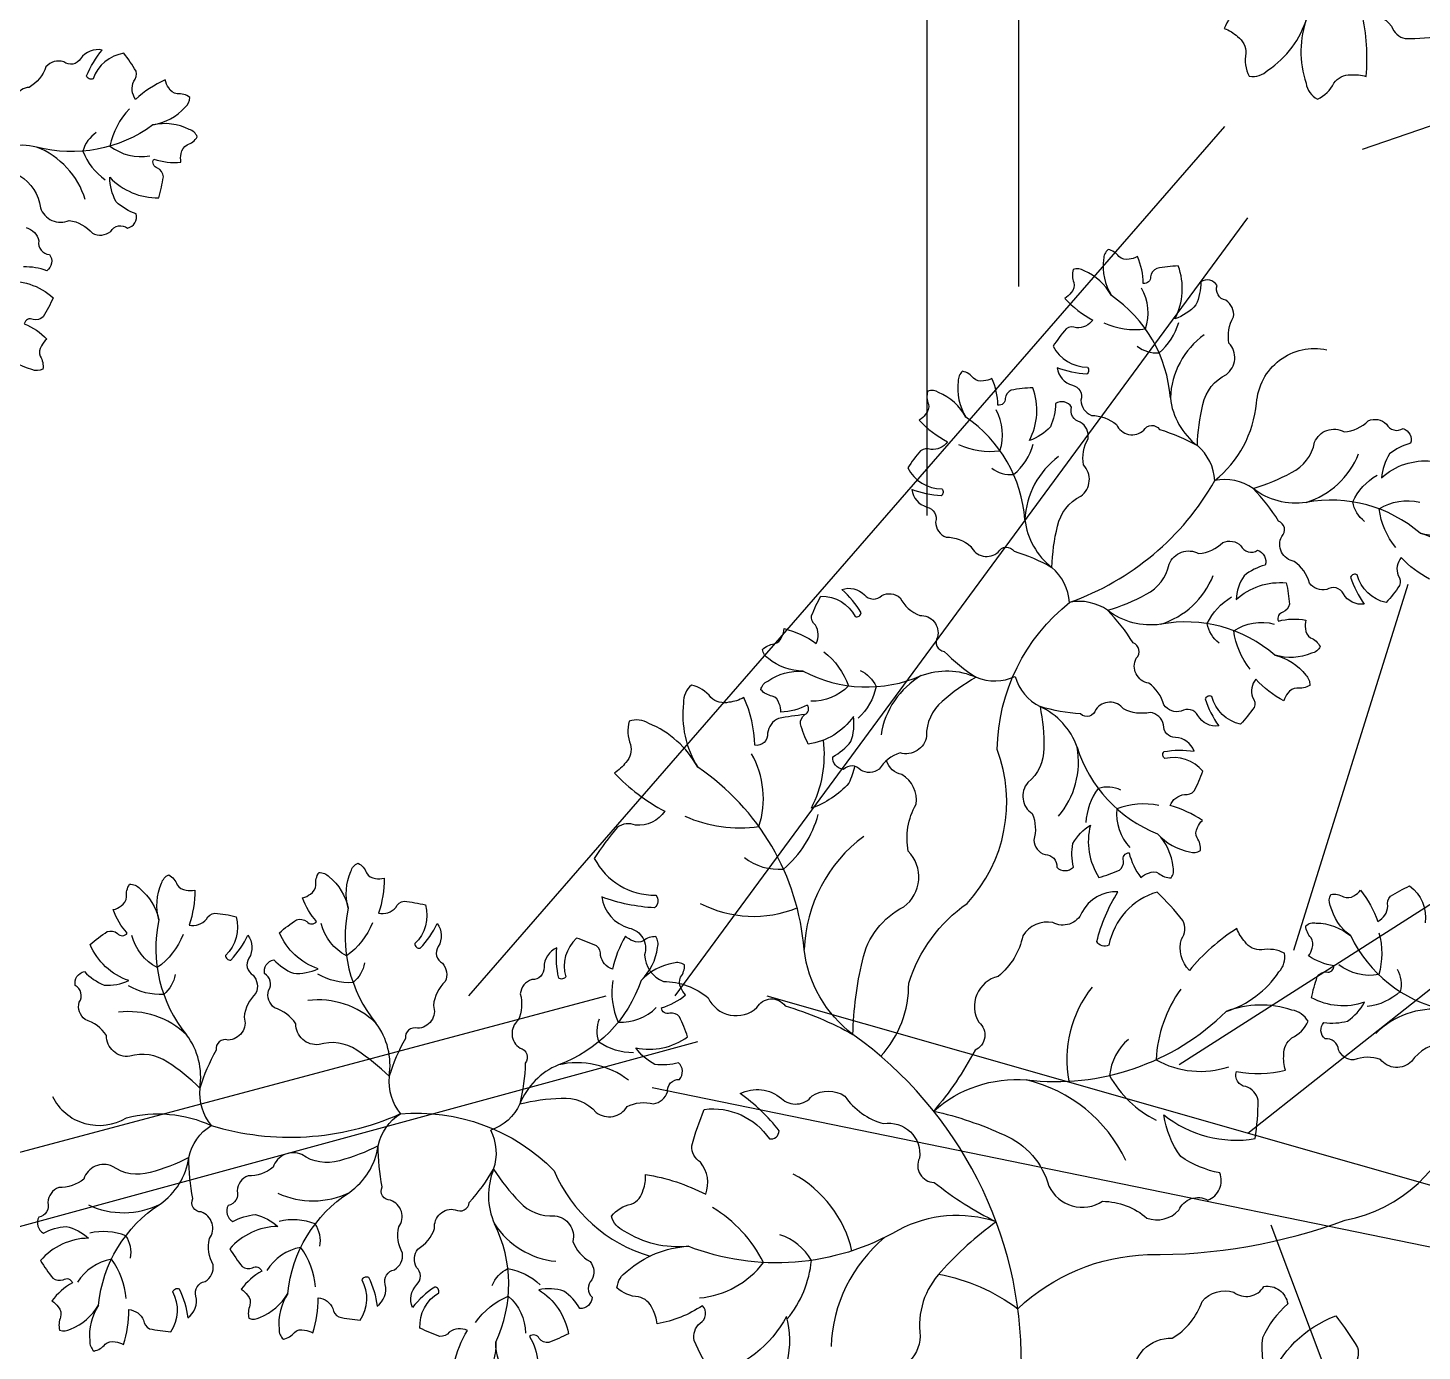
# Model space of a CAD drawing. Header units: millimetres. Extents: x 228.39 to 232.01, y 86.87 to 92.76.
# Drawn here: x 231.0237 to 231.3874, y 89.8218 to 90.167 of the extents above; entities that cross this region are included whole.
import ezdxf

# ---------------------------------------------------------------- set-up
doc = ezdxf.new("R2010")
doc.units = ezdxf.units.MM
for name, color, linetype in [('62', 62, 'Continuous'), ('63', 63, 'Continuous'), ('CauleArvore', 253, 'Continuous')]:
    doc.layers.add(name, color=color, linetype=linetype)

msp = doc.modelspace()

# ---------------------------------------------------------------- linework, layer by layer
at = {"layer": '62'}
for points in [[(231.0501640641214, 90.14588301283517, 0.1413864367129372), (231.0451051322071, 90.13617516834783, 0.210122964771746), (231.0554862617695, 90.13364054709352, 0.210122964771746)], [(231.0562696973513, 90.14171227317276, -0.2279428046577928), (231.0259625571739, 90.135942042399, 0.2043996860364349), (231.0118931578329, 90.13336004049829, -0.2049975904848281), (231.0017745279026, 90.13206017805086, 0.1730102318134612), (230.9817003924638, 90.1260409867327, 0.1730102318134612)], [(231.0415357518382, 90.13969255353742, 0.1876286218963192), (231.0380538511477, 90.13486630967277, 0.1520058651265381), (231.0438799572899, 90.12741798700488)], [(231.3043700902837, 90.09008516961045, 0.1413864367129372), (231.3152001808682, 90.0884901227036, 0.210122964771746), (231.314189727396, 90.09912831520394, 0.210122964771746)], [(231.3130480754981, 90.08396453796068, 0.1876286218963192), (231.3187493588402, 90.08225818790505, 0.1520058651265381), (231.3238747776452, 90.0902049548841)], [(231.2461490932496, 89.89874841762357, 0.1954096761169075), (231.2534455082103, 89.91783032514336, -0.1631901514612794), (231.2686719723007, 89.9386287389283, 0.2835782542006574), (231.2765507896181, 89.97879055388933, -0.2251438523393833), (231.2955210806309, 90.01720882497433, 0.1802530025354734), (231.3332993753417, 90.04890611616122, 0.2002582601934849), (231.3441992349566, 90.0691466488298, -0.4574430062941838), (231.3625326394261, 90.08307300412825)], [(231.2664294411215, 90.05831954987131, 0.1413864367129372), (231.277259531706, 90.05672450296447, 0.210122964771746), (231.2762490782337, 90.06736269546481, 0.210122964771746)], [(231.2751074263359, 90.05219891822153, 0.1876286218963192), (231.280808709678, 90.05049256816592, 0.1520058651265381), (231.285934128483, 90.05843933514497)], [(231.3869087345264, 90.03516118832277, 0.2279428046577942), (231.3571246490551, 90.04320647026618, -0.2043996860364329), (231.3432907545912, 90.04684488964753, 0.2049975904848279), (231.3332993753417, 90.04890611616122, 0.2049975904848279)], [(231.3723696812293, 90.03828918241024, -0.1876286218963192), (231.3692626676946, 90.0433648822787, -0.1520058651265381), (231.3756352748302, 90.05035136219648)], [(231.3805052235655, 90.03146404431125, -0.1413864367129372), (231.3761947985988, 90.0415266122395, -0.210122964771746), (231.3867378572254, 90.04326904464594, -0.210122964771746)], [(231.3489680853642, 90.00339556858364, 0.2279428046577942), (231.3191839998929, 90.01144085052705, -0.2043996860364329), (231.305350105429, 90.0150792699084, 0.2049975904848279), (231.2953587261795, 90.01714049642209, 0.2049975904848279)], [(231.3344290320671, 90.0065235626711, -0.1876286218963192), (231.3313220185324, 90.01159926253955, -0.1520058651265381), (231.337694625668, 90.01858574245735)], [(231.3425645744032, 89.99969842457212, -0.1413864367129372), (231.3382541494366, 90.00976099250035, -0.210122964771746), (231.3487972080632, 90.0115034249068, -0.210122964771746)], [(231.2313190660921, 90.00424032645286, -0.1413864367129372), (231.2377752726027, 89.99539993991174, -0.210122964771746), (231.2278910230982, 89.99133868793395, -0.210122964771746)], [(231.2259071737027, 89.99920194901222, 0.2279428046577942), (231.2567367345463, 89.9980372657489, -0.2043996860364329), (231.2710341693489, 89.99759219306073, 0.2049975904848279), (231.2812333400788, 89.99782291035812, 0.2049975904848279)], [(231.2407774171571, 89.99941237095338, -0.1876286218963192), (231.2449430595918, 89.99516223150088, -0.1520058651265381), (231.2402985665857, 89.9869251380777)], [(231.2388983916391, 89.90442619460791, -0.2043996860364353), (231.2261707987464, 89.92657295112924, 0.2279428046577944), (231.1984034174674, 89.97415558925002, 0.2279428046577944)], [(231.3088274733758, 89.968195694964, 0.1876286218963192), (231.3028887855202, 89.96858072588887, 0.1520058651265381), (231.2996749893903, 89.95968732733819)], [(231.2105803109177, 89.95055517187718, 0.1876286218963192), (231.2207790742505, 89.94756857913026, 0.152005865126538), (231.2298472476716, 89.9618132904348)], [(231.3186565552948, 89.96417590544189, 0.1413864367129372), (231.3077445041237, 89.96330287855741, 0.210122964771746), (231.3111137250564, 89.95316184773208, 0.210122964771746)], [(231.1135588440374, 89.933528704688, -0.1413864367129372), (231.1067997031013, 89.92491772039412, -0.210122964771746), (231.1002110119358, 89.93333088297547, -0.210122964771746)], [(231.0641712216498, 89.93046109793885, -0.1413864367129372), (231.0574120807137, 89.92185011364498, -0.210122964771746), (231.0508233895483, 89.93026327622631, -0.210122964771746)], [(231.3760882367044, 89.93097167315267, -0.1413864367129372), (231.3760526997696, 89.92002481178378, -0.210122964771746), (231.3656836033193, 89.92260821935875, -0.210122964771746)], [(231.368743451437, 89.9301184698676, 0.2279428046577942), (231.3928913260586, 89.91091694752765, -0.2043996860364329), (231.4041463913634, 89.90208868401686, 0.2049975904848279), (231.4125000245751, 89.89623265069953, 0.2049975904848279)], [(231.1114757350963, 89.92311572162299, -0.1876286218963192), (231.1085140076614, 89.91795389705594, -0.1520058651265381), (231.0993262859581, 89.92019148353435)], [(231.0620881127088, 89.92004811487384, -0.1876286218963192), (231.0591263852738, 89.91488629030678, -0.1520058651265381), (231.0499386635705, 89.9171238767852)], [(231.183644390131, 89.9185300008491, -0.2279428046577942), (231.162079983796, 89.89646657662867, 0.2043996860364329), (231.1520139087322, 89.886303463698, -0.2049975904848279), (231.1444558986667, 89.87945125252948, -0.2049975904848279)], [(231.1762505419315, 89.91846046473127, 0.1413864367129372), (231.1776511467378, 89.90760351567181, 0.210122964771746), (231.187617059711, 89.91146003411527, 0.210122964771746)], [(231.3808483098138, 89.92147897789972, -0.1876286218963192), (231.3816866080121, 89.91558715998075, -0.1520058651265381), (231.3730651829206, 89.91170231085385)], [(231.2819192670732, 89.83287503511556, -0.1841083703680773), (231.3157505755645, 89.84697326224142, 0.09065442908466861), (231.3673137895985, 89.85598414687193, 0.2835782542006574), (231.3974529073666, 89.88367314691605, -0.2251438523393833), (231.4354950046966, 89.9033869574308, 0.1802530025354734), (231.4847083060992, 89.90654429569265, -0.3316125768266109), (231.5029057891385, 89.909432784998, 0.4605227219911265), (231.5221975129513, 89.91662267317557, 0.4605227219911265)], [(231.3244411600749, 89.91627331630751, 0.1413864367129372), (231.3179629248222, 89.89782990289476, 0.210122964771746), (231.3369557545525, 89.89598448451268, 0.210122964771746)], [(231.1727116132158, 89.90844819512255, 0.1876286218963192), (231.1726147169342, 89.90249782762379, 0.1520058651265381), (231.1816533576484, 89.89971861957368)], [(231.2599723846534, 89.88442468425015, -0.2043996860364329), (231.2841859436922, 89.89255942480705, 0.2279428046577942), (231.336291930855, 89.91045079187106, 0.2279428046577942)], [(231.3107610213707, 89.90314127101284, 0.1876286218963192), (231.3058313685822, 89.89372675917518, 0.1520058651265381), (231.3180199055755, 89.88203988040848)], [(231.0300948320446, 89.88825528586901, 0.442149186598303), (231.0493865774412, 89.88269945960471, -0.1709273865300307), (231.0715253466579, 89.88067621245835, 0.1802530025354734), (231.1207481581441, 89.88368164907207, -0.2251438523393833), (231.1609520004387, 89.86886657030003, 0.2256520569911392), (231.1859731204712, 89.84661934092438, 0.09065442908466861)], [(231.0914808106625, 89.83687555183612, -0.2279428046577942), (231.1075511738362, 89.8632111121373, 0.2043996860364329), (231.1150831387965, 89.87537187837418, -0.2049975904848279), (231.1209129690455, 89.88374381920751, -0.2049975904848279)], [(231.0420931882749, 89.83380794508696, -0.2279428046577942), (231.0581635514486, 89.86014350538814, 0.2043996860364329), (231.065695516409, 89.87230427162503, -0.2049975904848279), (231.0715253466579, 89.88067621245835, -0.2049975904848279)], [(231.0998756497746, 89.84915134484793, 0.1876286218963192), (231.0986363469782, 89.8549720313056, 0.1520058651265381), (231.0892047429513, 89.85565457714657)], [(231.2762786186019, 89.85554568117301, 0.2043996860364367), (231.2508250320527, 89.8534043318226, -0.2279428046577933), (231.1958974415653, 89.84915054329105)], [(231.1988727427481, 89.83568611249467, 0.2101229647717458), (231.2155739766013, 89.84491660207823, 0.1413864367129372), (231.2023090394831, 89.85927517002752)], [(231.050488027387, 89.84608373809877, 0.1876286218963192), (231.0492487245907, 89.85190442455645, 0.1520058651265381), (231.0398171205637, 89.85258697039741)], [(231.0986709455868, 89.83860059857133, 0.1413864367129372), (231.0948724674656, 89.84886737024826, 0.210122964771746), (231.0860245366107, 89.84287518571504, 0.210122964771746)], [(231.2217562984101, 89.83020269903741, 0.1487400713347152), (231.2280745935191, 89.84548755651652, 0.1876286218963192), (231.2198138754298, 89.85217299191049, 0.1876286218963192)], [(231.0492833231993, 89.83553299182218, 0.1413864367129372), (231.0454848450781, 89.8457997634991, 0.210122964771746), (231.0366369142232, 89.83980757896589, 0.210122964771746)], [(231.1448280746753, 89.83896582836911, -0.1876286218963192), (231.1488714318885, 89.84333246605806, -0.1520058651265381), (231.1573238439689, 89.83909244797212)], [(231.2613109580638, 89.84191705272502, -0.1106796973527163), (231.2819192670732, 89.83287503511556, -0.1841083703680773)], [(231.1404639697884, 89.82928470510221, -0.1413864367129372), (231.1489812253274, 89.83616157901314, -0.210122964771746), (231.1535165233347, 89.8264856693464, -0.210122964771746)]]:
    msp.add_lwpolyline(points, format="xyb", dxfattribs=at)
for centre, radius, start, end in [((231.0179661361974, 90.11581839756354), 0.02165418735251583, 17.19637734170586, 68.32888640637657), ((231.2862015013919, 90.06784832904273), 0.03559504258891227, 4.244680177902705, 55.60775094878054), ((231.3433320799769, 90.0695291239504), 0.02165418735251583, 126.3429614026644, 177.4754704673334), ((231.3398103705197, 90.0725277399201), 0.01822652723244424, 186.4415046598963, 232.6499608452778), ((231.2482608522297, 90.0360827093036), 0.03559504258891227, 4.244680177902705, 55.60775094878054), ((231.3203566549779, 90.04816055705415), 0.01296417636406003, 3.29685208695077, 49.63682703702965), ((231.3053914308147, 90.03776350421126), 0.02165418735251583, 126.3429614026644, 177.4754704673334), ((231.3506726986546, 90.0638771298088), 0.02165418735251583, 287.3347532780378, 338.4672623427084), ((231.3018697213575, 90.04076212018097), 0.01822652723244424, 186.4415046598963, 232.6499608452778), ((231.2824160058157, 90.01639493731501), 0.01296417636406003, 3.29685208695077, 49.63682703702965), ((231.3127320494924, 90.03211151006967), 0.02165418735251583, 287.3347532780378, 338.4672623427084), ((231.2676577083322, 89.97933870533733), 0.02165418735251583, 120.2872463401992, 171.41975540487), ((231.2936796371712, 90.00145052079552), 0.01296417636406003, 196.2493451491128, 242.5893200991914), ((231.2801826324473, 89.97334291483753), 0.01822652723244424, 19.39399772205832, 65.60245390743854), ((231.1918253054087, 89.9659719191955), 0.02370610377805731, 342.0327875484151, 29.49889450505963), ((231.2760784094838, 89.97547586797819), 0.02165418735251583, 319.2954544648263, 10.42796352949611), ((231.3313786332868, 89.9899193207615), 0.03559504258891227, 197.1971732400638, 248.5602440109438), ((231.2094340972996, 89.99356717427835), 0.03525592437372765, 245.8667065243235, 278.0567283438667), ((231.2648108871626, 89.92509897127701), 0.03866819170092113, 126.6829230409548, 177.8154321056262), ((231.142044186449, 89.92990103760813), 0.03559504258891227, 167.8840744680207, 219.247145238899), ((231.2129899303853, 89.96579073710912), 0.03055347511947142, 242.949985042445, 291.8166944333465), ((231.0926565640615, 89.92683343085899), 0.03559504258891227, 167.8840744680207, 219.247145238899), ((231.3252276365202, 89.8977890976196), 0.03055347511947142, 141.6344804195968, 190.5011898104985), ((231.0994407096713, 89.89180022597081), 0.02165418735251583, 46.01635494946892, 97.14886401413742), ((231.390612920502, 89.8893829581616), 0.02165418735251583, 83.96028596669156, 135.092795031362), ((231.0500530872837, 89.88873261922167), 0.02165418735251583, 46.01635494946892, 97.14886401413742), ((231.0999318126235, 89.89639945994236), 0.01822652723244424, 350.8418645715245, 37.05032075690503), ((231.0505441902359, 89.8933318531932), 0.01822652723244424, 350.8418645715245, 37.05032075690503), ((231.1778712821048, 89.81902406004234), 0.1049658643867444, 359.5821735404677, 54.45095799120666), ((231.1670264211812, 89.87538491191516), 0.02165418735251583, 52.07207001193242, 103.2045790766025), ((231.1308156895545, 89.89211077775397), 0.01296417636406003, 173.8549983797717, 220.1949733298514), ((231.2751589860223, 89.85495964974596), 0.03866819170092113, 25.36741841810714, 76.49992748277828), ((231.081428067167, 89.88904317100483), 0.01296417636406003, 173.8549983797717, 220.1949733298514), ((231.1329297446936, 89.87351680702984), 0.01296417636406003, 340.90250531761, 27.24248026768961), ((231.1620665415197, 89.86241483783864), 0.01822652723244424, 157.8893715093624, 204.0978276947425), ((231.2088744377429, 89.84110113974701), 0.03055347511947142, 12.87783339992797, 61.74454279083043), ((231.048617660816, 89.87958006377505), 0.02165418735251583, 245.0245630740939, 296.1570721387649), ((231.0980052832035, 89.88264767052421), 0.02165418735251583, 245.0245630740939, 296.1570721387649), ((231.1135165178061, 89.83920486298456), 0.03559504258891227, 334.9315814058618, 26.29465217672758), ((231.1635760354189, 89.86678697271793), 0.02165418735251583, 213.0638618873061, 264.1963709519746), ((231.2718276832359, 89.82165582540767), 0.03866819170092113, 129.6239489019829, 178.011604792319)]:
    msp.add_arc(centre, radius, start, end, dxfattribs=at)
at = {"layer": '63'}
for points in [[(231.3269748713571, 90.18347832447681, 0.03174146131471042), (231.333921352518, 90.17729140541722, 0.263361124047625), (231.3387137092068, 90.1776801423471, -0.4961733732722903), (231.3432732315168, 90.17717945337596, 0.105188829234163), (231.335774129693, 90.16686995811406, -0.1018354407082667), (231.3392381018241, 90.16475162731814, -0.2548810045278109), (231.341393538397, 90.1604136789318, 0.1744881383592944), (231.3422801316412, 90.15443100820393, 0.2361518438993939), (231.3471518848824, 90.1559695392132, 0.172045804718615), (231.3573579396465, 90.16972484929987, 0.1720458047186181), (231.3571122107438, 90.15259850331668, 0.2361518438993874), (231.3600481986242, 90.14841747085137, 0.174488138359288), (231.3643859863891, 90.15263196891468, -0.2548810045278096), (231.3687329276178, 90.15476921129127, -0.1018354407082642), (231.3727714070936, 90.154348364752, 0.08115707204633878), (231.3716524923769, 90.17083384441362, -0.2683901017028241), (231.3794209954742, 90.16743405972268, 0.2633611240475965), (231.3829922063556, 90.16421470390601, 0.03433418913963283), (231.393020280147, 90.16501985214705, 0.2816703646801006), (231.3897531226874, 90.18339794014517, -0.447648090788793), (231.3924032789371, 90.1853334847838, -0.08047336285184804)], [(231.0215842292782, 90.12844668787334, -0.2299676780149515), (231.026986252823, 90.12011908452867, 0.453009155801419), (231.0344392107218, 90.11681092686398, -0.1775881189196565), (231.0405104538289, 90.11345201006269, 0.3028472262875298), (231.0452819454963, 90.11394264007765, -0.4445358973400413), (231.0496994470856, 90.11480065035747, 0.4200628682774436), (231.0519682992502, 90.11847695439788, -0.1027662192553072), (231.0466878523245, 90.12167709955418, -0.1249756271620583), (231.0450741773875, 90.12805889188532, 0.2129696122085104), (231.0578191078745, 90.12270163628337, 0.03433418913963267), (231.0590393447415, 90.12820169477955, 0.263361124047625), (231.05752921016, 90.13043087295155, -0.4961733732722903), (231.0565168377437, 90.13279164086131, 0.105188829234163), (231.0636092939225, 90.13197675818958, -0.1018354407082667), (231.0636874305776, 90.13424921029548, -0.2548810045278109), (231.0652082350889, 90.13649540060497, 0.1744881383592944), (231.0678805047335, 90.13857625622849, 0.2361518438993939), (231.0657879596277, 90.14052729353018, 0.172045804718615), (231.0562696973513, 90.14171227317276, 0.1720458047186181), (231.0646866061832, 90.14631196220914, 0.2361518438993874), (231.0659158178301, 90.14889543473649, 0.174488138359288), (231.0626658672843, 90.14984874823654, -0.2548810045278096), (231.0604260686067, 90.15137895056031, -0.1018354407082642), (231.0595183555869, 90.1534637049785, 0.08115707204633878), (231.0517899257701, 90.14837534684976, -0.2683901017028241), (231.0513065850774, 90.15309941139931, 0.2633611240475965), (231.0518919262254, 90.15572755095369, 0.03433418913963283), (231.0487359894281, 90.16039442189732, 0.2816703646801006), (231.040676890258, 90.15373723944526, -0.447648090788793), (231.0390030010789, 90.15449583074967, -0.08047336285184804), (231.0430862975556, 90.16124110916815, 0.299054732626132), (231.037451480265, 90.1589892763758, -0.4445358973400594), (231.033027748617, 90.15816398840292, 0.3028472262875131), (231.0284097915487, 90.15686694443326, -0.1775881189196616), (231.0239975838066, 90.15151206462289, 0.5077713489282268), (231.0202706821185, 90.14526448049067, -0.5541101838924969)], [(231.0232089154127, 90.1149154127773, -0.3028472262875298), (231.026508637369, 90.11143407890151, 0.4445358973400413), (231.0293004498405, 90.10790473263673, -0.4200628682774436), (231.0286259641118, 90.10363765277525, 0.1027662192553072), (231.0225352164808, 90.10465098492836, 0.1249756271620583)], [(231.0171527023037, 90.10086155736042, -0.2129696122085104), (231.0303112472266, 90.09662055085109, -0.03433418913963267), (231.0276529506588, 90.09165335034872, -0.263361124047625), (231.0250548742746, 90.09094642681758, 0.4961733732722903), (231.0227486306213, 90.08981533741152, -0.105188829234163), (231.0286596129582, 90.08581193183247, 0.1018354407082667), (231.0272381244668, 90.08403724471093, 0.2548810045278109), (231.0269280865666, 90.08134241748674, -0.1744881383592944), (231.0275992286486, 90.07802269558792, -0.2361518438993939), (231.0247406039954, 90.07790626249869, -0.172045804718615), (231.016748362498, 90.08320961703761, -0.1720458047186181)], [(231.389259549224, 90.02319776071718, -0.08115707204633878), (231.3819379817479, 90.02885591108388, 0.2683901017028241), (231.3810988309295, 90.02418191600498, -0.2633611240475965), (231.3814837787916, 90.0215170413512, -0.03433418913963283), (231.3779840070702, 90.01710215524041, -0.2816703646801006), (231.3704513380426, 90.02434964135314, 0.447648090788793), (231.3687248823701, 90.02371978695581, 0.08047336285184804), (231.3722864689621, 90.01668507359938, -0.299054732626132), (231.3668380467059, 90.01935651735526, 0.4445358973400594), (231.3624893799386, 90.0205139279477, -0.3028472262875131), (231.3579827139443, 90.02215642974664, 0.1775881189196616), (231.3539880274749, 90.02782959420344, -0.5077713489282268), (231.3507441840104, 90.03434109044166, 0.5541101838924969), (231.3499124748522, 90.03837587631769, 0.05360560279891149), (231.3432907545912, 90.04684488964753, 0.05303807838268959), (231.3533255900196, 90.05101142030271, 0.2299676780149515), (231.3593418123171, 90.05890672936017, -0.453009155801419), (231.3670235698821, 90.06164188736066, 0.1775881189196565), (231.3733314059964, 90.06453213276512, -0.3028472262875298), (231.3780521412691, 90.0636821274542, 0.4445358973400413), (231.3823921216284, 90.0624925592916, -0.4200628682774436), (231.3843765078822, 90.05865522783104, 0.1027662192553072), (231.3788692091444, 90.0558635062528, 0.1249756271620583), (231.3767776164942, 90.04962199519014, -0.2129696122085104), (231.3898911330211, 90.05400025112135, -0.03433418913963267)], [(231.3964893474828, 90.03562308538602, -0.172045804718615), (231.3869087345264, 90.03516118832277, -0.1720458047186181), (231.3949537591627, 90.02993825120672, -0.2361518438993874)], [(231.2263441671244, 89.9878536833322, 0.02359304653415248), (231.2194976607492, 89.98686618672133, 0.2633611240475967), (231.2166445687542, 89.98299608787234, -0.4961733732722993), (231.2132734437283, 89.97988554946224, 0.1051888292341508), (231.210420346495, 89.9923106070837, -0.1018354407082692), (231.2065482912023, 89.99108847120895, -0.2548810045278139), (231.2018610652715, 89.9923106070837, 0.1744881383592873), (231.1967662540217, 89.99556963990763, 0.2361518438993992), (231.1947283274265, 89.99088477998419, 0.1720458047186156), (231.1984034174674, 89.97415558925002, 0.1720458047186174), (231.1856463159009, 89.98558487046317, 0.2361518438993921), (231.1805649980214, 89.98611521555614, 0.1744881383592826)], [(231.1805649980214, 89.98611521555614, 0.1744881383592826), (231.1808961208942, 89.98007627903867, -0.2548810045278165), (231.1796543570549, 89.97539421479414, -0.1018354407082663), (231.1766855365659, 89.97262428100618, 0.08115707204633889), (231.1898551585591, 89.9626450993578, -0.268390101702822), (231.1821904550245, 89.95901735955933, 0.2633611240476109), (231.177417489587, 89.95843718720121, 0.034334189139633), (231.1714411018523, 89.9503443930421, 0.2816703646800977), (231.1874487030096, 89.94074308367703, -0.4476480907887908), (231.1871687852831, 89.937473327224, -0.0804733628518486), (231.1733812203796, 89.94032918005956, 0.2990547326261485), (231.180528614666, 89.93218475979053, -0.4445358973400563), (231.1845530933724, 89.92522933918694, 0.3028472262875256), (231.1894874373038, 89.91822797358277, -0.1775881189196615), (231.201130294458, 89.91399017790818, 0.5077713489282397), (231.2138677264763, 89.91143781944002, -0.5541101838924329), (231.2212104415533, 89.91188726445962, -0.0536056027989116), (231.2388983916391, 89.90442619460791, -0.05303807838268965), (231.2413968097893, 89.92366724567935, -0.229967678014949), (231.2521978102675, 89.93772182162508, 0.4530091558014059), (231.2533272160387, 89.95223897300663, -0.1775881189196614), (231.2553651426339, 89.96446034322793, 0.3028472262875249), (231.2516968800007, 89.97220054475055, -0.2706667237805238), (231.2476317853522, 89.97584517839763, 0.420062868277418)], [(231.2393252493823, 89.97439874460666, -0.04325406618879267), (231.2378389896297, 89.9699599604012, -0.1249756271620578), (231.2280569472109, 89.96344189475333, 0.1521879076464949), (231.231202742275, 89.98118974683142, 0.03433418913963278)], [(231.3932820749971, 89.90224530351426, 0.2299676780149515), (231.3846272189318, 89.89738481975908, -0.453009155801419), (231.3764907480677, 89.89792178386759, 0.1775881189196565), (231.3695539138011, 89.89777130031283, -0.3028472262875298), (231.3655578322675, 89.90042444616634, 0.4445358973400413), (231.3620459754515, 89.90323822718771, -0.4200628682774436), (231.3617468633282, 89.90754791783556, 0.1027662192553072), (231.367909770876, 89.90792556756153, 0.1249756271620583), (231.3723059597498, 89.91282503115926, -0.2129696122085104), (231.35853162533, 89.91400873382162, -0.03433418913963267), (231.3600089212622, 89.91944538887797, -0.263361124047625), (231.362382440822, 89.9207166664543, 0.4961733732722903), (231.3643764791266, 89.92233590524852, -0.105188829234163), (231.3577185587151, 89.92491254340938, 0.1018354407082667), (231.3587060953767, 89.9269606926355, 0.2548810045278109), (231.358404217887, 89.92965644619416, -0.1744881383592944), (231.3570060595003, 89.93274127006359, -0.2361518438993939), (231.3597658523477, 89.93349548158044, -0.172045804718615), (231.368743451437, 89.9301184698676, -0.1720458047186181), (231.363430811965, 89.93810454245418, -0.2361518438993874), (231.3635439227066, 89.9409633004944, -0.174488138359288), (231.366864422359, 89.94029601701803, 0.2548810045278096), (231.3695588874398, 89.940609186614, 0.1018354407082642), (231.3713319213211, 89.94203273667155, -0.08115707204633878), (231.3758078106512, 89.9339341917045, 0.2683901017028241), (231.3784324491722, 89.93789167534032, -0.2633611240475965), (231.3791363527638, 89.94049057155037, -0.03433418913963283), (231.3841004604621, 89.94315463916078, -0.2816703646801006), (231.3881395752871, 89.93351344063237, 0.447648090788793)], [(231.2217938480364, 89.81911483479122, 0.1249756271620594), (231.2215850429056, 89.83086770397668, -0.2129696122085123), (231.2021327789338, 89.8156660244228, -0.03433418913963757), (231.1974536729356, 89.8245720052623, -0.2633611240476315), (231.1990116792298, 89.82912067709267, 0.4961733732723008), (231.1996503112215, 89.83366293229467, -0.1051888292341653), (231.1878104628317, 89.82893638907288, 0.1018354407082685), (231.186611323257, 89.83281562773095, 0.2548810045278082), (231.1829385113996, 89.83597381646541, -0.1744881383592801), (231.1773589681428, 89.83830771741967, -0.2361518438994192), (231.1800508626559, 89.8426499243747, -0.1720458047186142), (231.1958974415653, 89.84915054329105, -0.1720458047186181), (231.1792389497818, 89.85313385358884, -0.2361518438993757), (231.1759106096723, 89.85700983210079, -0.1744881383592802), (231.1810642891311, 89.86017495210706, 0.2548810045278265), (231.1842070616784, 89.8638609640087, 0.1018354407082649), (231.1847946412367, 89.86787857256958, -0.08115707204633917), (231.2004956705066, 89.86273069051137, 0.2683901017028146), (231.1991156354752, 89.87109751067383, -0.263361124047613), (231.1968758755639, 89.87535206994282, -0.034334189139631), (231.2001279921597, 89.8848722729503, -0.2816703646801013), (231.2171337160181, 89.87717592366104, 0.4476480907887236), (231.2196627751174, 89.87926722021298, 0.08047336285184782), (231.2094668017321, 89.88897777983198, -0.2990547326261498), (231.2202314350841, 89.8877370157929, 0.4445358973400735), (231.2282409081333, 89.88838712817225, -0.302847226287535), (231.2368060532848, 89.8883153027527, 0.1775881189196651), (231.246917488076, 89.88115472167605, -0.5077713489282355), (231.2562661921872, 89.87213483034569, 0.5541101838924959), (231.2600761399727, 89.86584183714699, 0.05360560279891149), (231.2762786186019, 89.85554568117301, 0.05303807838268965), (231.2618807591592, 89.84253946023624, 0.2299676780149539), (231.2564730494703, 89.82565901615841, -0.4530091558014004), (231.2451799296152, 89.81646724344745, 0.1775881189196833)], [(231.1348804299905, 89.81861728997397, -0.08115707204633878), (231.1383419060334, 89.82719856024607, 0.2683901017028241), (231.1336154477175, 89.82673921736603, -0.2633611240475965), (231.1311547168935, 89.82564626467327, -0.03433418913963283), (231.1259563986042, 89.8278181551945, -0.2816703646801006), (231.1308904689453, 89.8370334743698, 0.447648090788793), (231.1298161759822, 89.83852453452297, 0.08047336285184804), (231.1240103921959, 89.8331892776701, -0.299054732626132), (231.1251047914048, 89.83915787944895, 0.4445358973400594), (231.1250399838785, 89.84365746853206, -0.3028472262875131), (231.125399270973, 89.84844064355786, 0.1775881189196616), (231.1297770813925, 89.85382368088574, -0.5077713489282268), (231.1351653771973, 89.8587112541079, 0.5541101838924969), (231.1388236094526, 89.86060560728403, 0.05360560279891149), (231.1451804145249, 89.86927523214725, 0.05303807838268959), (231.1519112643803, 89.86074566240436, 0.2299676780149515), (231.1611418615302, 89.85709505805713, -0.453009155801419), (231.1658570430056, 89.85044242307318, 0.1775881189196565), (231.1703490488284, 89.84515430444449, -0.3028472262875298), (231.1708106144474, 89.84037991362229, 0.4445358973400413), (231.1708421137773, 89.83587996809767, -0.4200628682774436), (231.1676864207435, 89.83292962862248, 0.1027662192553072), (231.1635062667137, 89.83747389545489, 0.1249756271620583), (231.1569314655611, 89.8377951585316, -0.2129696122085104), (231.1647007105723, 89.82635958803168, -0.03433418913963267), (231.1595500615975, 89.82407694995, -0.263361124047625), (231.1570665049217, 89.8251169922639, 0.4961733732722903), (231.1545522759161, 89.82564308687576, -0.105188829234163), (231.1567520983481, 89.81885134559053, 0.1018354407082667)], [(231.3180868950454, 89.76593913637304, -0.08379440785387525), (231.3176911060016, 89.76858741953586, 0.5541101838924969), (231.3131694202822, 89.77439016231683, 0.05360560279891149), (231.2958712399997, 89.78271507075381, 0.05303807838268959), (231.308644397387, 89.79732009009467, 0.2299676780149515), (231.3120350836628, 89.81471824985148, -0.453009155801419), (231.3221722779249, 89.82517102623498, 0.1775881189196565), (231.3299869977868, 89.83478586832283, -0.3028472262875298), (231.3382176517311, 89.83715719833053, 0.4445358973400413), (231.3461071246765, 89.8386838028226, -0.4200628682774436), (231.3523183112314, 89.83410854709565, 0.1027662192553072), (231.3457074792746, 89.82528437949382, 0.1249756271620583), (231.3472931969685, 89.81363710371497, -0.2129696122085104), (231.3648283999507, 89.83101520174841, -0.03433418913963267), (231.3705196920035, 89.8227194364175, -0.263361124047625), (231.3695058966574, 89.81801943449946, 0.4961733732722903), (231.3694043785917, 89.8134336273488, -0.105188829234163), (231.3806082018578, 89.81951610751244, 0.1018354407082667), (231.3822540158329, 89.81580427176107, 0.2548810045278109), (231.3862718682489, 89.81309861749905, -0.1744881383592944), (231.3920866230801, 89.8114351804333, -0.2361518438993939)], [(231.148800400147, 89.81502659271155, -0.172045804718615), (231.145758595657, 89.82412323599145, -0.1720458047186181), (231.1429121575713, 89.8149635807719, -0.2361518438993874)]]:
    msp.add_lwpolyline(points, format="xyb", dxfattribs=at)
for points in [[(231.2998943847161, 90.07671662367841, -0.08047336285184804), (231.2921829734602, 90.07836168522813, 0.299054732626132), (231.2961583822377, 90.0737771414259, -0.4445358973400594), (231.2983889397789, 90.06986880226611, 0.3028472262875131), (231.301128860215, 90.06593171113842, -0.1775881189196616), (231.3076346644742, 90.06351990146864, 0.5077713489282268), (231.3147590200906, 90.06204828306257, -0.5541101838924969), (231.3188723615287, 90.06227557011222, -0.05360560279891149), (231.3287526482262, 90.05803867257143, -0.05303807838268959), (231.3302156702421, 90.06880516997568, -0.2299676780149515), (231.3363108233524, 90.076639705342, 0.453009155801419), (231.3369915157708, 90.08476541432073, -0.1775881189196565), (231.3381733426742, 90.09160248972717, 0.3028472262875298), (231.3361448702239, 90.09594911486194, -0.4445358973400413), (231.3338854438626, 90.09984083613286, 0.4200628682774436), (231.3296683516411, 90.100778404657, -0.1027662192553072), (231.3283771434042, 90.09474045549808, -0.1249756271620583), (231.3228776384192, 90.09112290590198, 0.2129696122085104), (231.3237583845877, 90.10491992467011, 0.03433418913963267), (231.3181623545615, 90.10426871854446, 0.263361124047625), (231.3165517919432, 90.10211098134323, -0.4961733732722903), (231.3146536597352, 90.10038031177515, 0.105188829234163), (231.313097238303, 90.10734770158359, -0.1018354407082667), (231.3109248647022, 90.10667618326742, -0.2548810045278109), (231.3083041251919, 90.10737614161395, 0.1744881383592944), (231.3054619099435, 90.10921809646192, 0.2361518438993939), (231.3043051246969, 90.10660139253037, 0.172045804718615), (231.3063075526018, 90.09722099936148, 0.1720458047186181), (231.299201677694, 90.10366367235584, 0.2361518438993874), (231.2963579519553, 90.10397754413819, 0.174488138359288), (231.2965233118504, 90.10059469899176, -0.2548810045278096), (231.295812379188, 90.09797691519292, -0.1018354407082642), (231.2941406652861, 90.09643564411338, 0.08115707204633878), (231.3014823658303, 90.09080364189406, -0.2683901017028241), (231.2971781534703, 90.08879761097364, 0.2633611240475965), (231.2945034121293, 90.08848857936393, 0.03433418913963283), (231.2911298038828, 90.08397655222835, 0.2816703646801006), (231.300062000344, 90.07854672497403, -0.447648090788793)], [(231.2619537355538, 90.04495100393927, -0.08047336285184804), (231.254242324298, 90.046596065489, 0.299054732626132), (231.2582177330755, 90.04201152168676, -0.4445358973400594), (231.2604482906167, 90.03810318252698, 0.3028472262875131), (231.2631882110527, 90.03416609139929, -0.1775881189196616), (231.269694015312, 90.03175428172949, 0.5077713489282268), (231.2768183709284, 90.03028266332342, -0.5541101838924969), (231.2809317123665, 90.03050995037309, -0.05360560279891149), (231.290811999064, 90.02627305283228, -0.05303807838268959), (231.2922750210798, 90.03703955023654, -0.2299676780149515), (231.2983701741902, 90.04487408560287, 0.453009155801419), (231.2990508666086, 90.0529997945816, -0.1775881189196565), (231.3002326935119, 90.05983686998802, 0.3028472262875298), (231.2982042210617, 90.0641834951228, -0.4445358973400413), (231.2959447947004, 90.06807521639371, 0.4200628682774436), (231.2917277024789, 90.06901278491787, -0.1027662192553072), (231.290436494242, 90.06297483575894, -0.1249756271620583), (231.284936989257, 90.05935728616285, 0.2129696122085104), (231.2858177354255, 90.07315430493097, 0.03433418913963267), (231.2802217053992, 90.07250309880531, 0.263361124047625), (231.278611142781, 90.07034536160408, -0.4961733732722903), (231.276713010573, 90.06861469203602, 0.105188829234163), (231.2751565891408, 90.07558208184446, -0.1018354407082667), (231.2729842155399, 90.07491056352829, -0.2548810045278109), (231.2703634760296, 90.07561052187482, 0.1744881383592944), (231.2675212607813, 90.07745247672278, 0.2361518438993939), (231.2663644755346, 90.07483577279123, 0.172045804718615), (231.2683669034395, 90.06545537962235, 0.1720458047186181), (231.2612610285318, 90.0718980526167, 0.2361518438993874), (231.2584173027931, 90.07221192439906, 0.174488138359288), (231.2585826626882, 90.06882907925262, -0.2548810045278096), (231.2578717300258, 90.06621129545378, -0.1018354407082642), (231.2562000161239, 90.06467002437425, 0.08115707204633878), (231.2635417166681, 90.05903802215491, -0.2683901017028241), (231.2592375043081, 90.05703199123451, 0.2633611240475965), (231.2565627629671, 90.05672295962479, 0.03433418913963283), (231.2531891547206, 90.05221093248922, 0.2816703646801006), (231.2621213511818, 90.04678110523488, -0.447648090788793)], [(231.3307842332079, 89.99195416721668, 0.08047336285184804), (231.3343458197999, 89.98491945386024, -0.299054732626132), (231.3288973975436, 89.98759089761612, 0.4445358973400594), (231.3245487307764, 89.98874830820857, -0.3028472262875131), (231.3200420647821, 89.99039081000751, 0.1775881189196616), (231.3160473783126, 89.99606397446429, -0.5077713489282268), (231.3128035348482, 90.00257547070252, 0.5541101838924969), (231.31197182569, 90.00661025657855, 0.05360560279891149), (231.305350105429, 90.0150792699084, 0.05303807838268959), (231.3153849408574, 90.01924580056357, 0.2299676780149515), (231.3214011631548, 90.02714110962104, -0.453009155801419), (231.3290829207199, 90.02987626762153, 0.1775881189196565), (231.3353907568341, 90.03276651302599, -0.3028472262875298), (231.3401114921069, 90.03191650771505, 0.4445358973400413), (231.3444514724661, 90.03072693955245, -0.4200628682774436), (231.34643585872, 90.0268896080919, 0.1027662192553072), (231.3409285599822, 90.02409788651367, 0.1249756271620583), (231.338836967332, 90.017856375451, -0.2129696122085104), (231.3519504838589, 90.02223463138222, -0.03433418913963267), (231.3527513597635, 90.01665805364507, -0.263361124047625), (231.3510769965898, 90.01454944041853, 0.4961733732722903), (231.349889020961, 90.01227197758934, -0.105188829234163), (231.3570227884527, 90.01254825605633, 0.1018354407082667), (231.3569288778436, 90.01027640115166, 0.2548810045278109), (231.358275490933, 90.00792165053745, -0.1744881383592944), (231.3607827741241, 90.00564469727057, -0.2361518438993939), (231.3585486983206, 90.00385746564689, -0.172045804718615), (231.3489680853642, 90.00339556858364, -0.1720458047186181), (231.3570131100005, 89.99817263146758, -0.2361518438993874), (231.3580434625283, 89.9955036119396, -0.174488138359288), (231.3547307339564, 89.99479876118335, 0.2548810045278096), (231.3523816460941, 89.99344229390286, 0.1018354407082642), (231.3513189000618, 89.99143214097803, -0.08115707204633878), (231.3439973325857, 89.99709029134473, 0.2683901017028241), (231.3431581817673, 89.99241629626584, -0.2633611240475965), (231.3435431296294, 89.98975142161207, -0.03433418913963283), (231.340043357908, 89.98533653550128, -0.2816703646801006), (231.3325106888804, 89.99258402161401, 0.447648090788793)], [(231.2410638495511, 90.01442802275794, 0.08047336285184804), (231.2360161007944, 90.02048544164293, -0.299054732626132), (231.2419246803691, 90.01910319556049, 0.4445358973400594), (231.2464221263101, 90.01894995738012, -0.3028472262875131), (231.2511822812201, 90.01835938496605, 0.1775881189196616), (231.2563469284105, 90.01372594840754, -0.5077713489282268), (231.2609677431226, 90.00810721411254, 0.5541101838924969), (231.262682659796, 90.00436151017432, 0.05360560279891149), (231.2710341693489, 89.99759219306073, 0.05303807838268959), (231.2621885567752, 89.99128243569837, 0.2299676780149515), (231.2580950885987, 89.98223951835199, -0.453009155801419), (231.2512218504907, 89.97785214026403, 0.1775881189196565), (231.2457223378854, 89.97362157575726, -0.3028472262875298), (231.2409311930228, 89.9733918336205, 0.4445358973400413), (231.2364350045783, 89.97357835816001, -0.4200628682774436), (231.2336409972788, 89.97687326707425, 0.1027662192553072), (231.2383824246151, 89.9808283796607, 0.1249756271620583), (231.2390218078149, 89.98737989927707, -0.2129696122085104), (231.227223304094, 89.98017373867327, -0.03433418913963267), (231.2251928541906, 89.98542891656399, -0.263361124047625), (231.2263519842298, 89.9878591756714, 0.4961733732722903), (231.2269992557785, 89.99034496781378, -0.105188829234163), (231.2201089239991, 89.98847673432013, 0.1018354407082667), (231.2196912246241, 89.99071183412609, 0.2548810045278109), (231.217851073378, 89.9927048370512, -0.1744881383592944), (231.2148972215687, 89.9943618659189, -0.2361518438993939), (231.2166738585095, 89.99660437628742, -0.172045804718615), (231.2259071737027, 89.99920194901222, -0.1720458047186181), (231.216896159484, 90.002488758448, -0.2361518438993874), (231.2152937807435, 90.0048589217218, -0.174488138359288), (231.2183642336566, 90.00628836360184, 0.2548810045278096), (231.2203495091628, 90.00813684904466, 0.1018354407082642), (231.2209346530899, 90.01033406330254, -0.08115707204633878), (231.2293381676492, 90.00646095616082, 0.2683901017028241), (231.2291083236897, 90.01120411711612, -0.2633611240475965), (231.228135857144, 90.01371490396376, -0.03433418913963283), (231.2305570153916, 90.01880190840774, -0.2816703646801006), (231.2395224988895, 90.01342722113475, 0.447648090788793)], [(231.3200219151189, 89.97820750382613, -0.08047336285184804), (231.327905848299, 89.97833275825086, 0.299054732626132), (231.3230039950856, 89.98190959370933, -0.4445358973400594), (231.3199541641357, 89.98521852603102, 0.3028472262875131), (231.3164014858394, 89.98844130859679, -0.1775881189196616), (231.3095206232092, 89.9893335218039, 0.5077713489282268), (231.3022476848504, 89.98917082173641, -0.5541101838924969), (231.2982899470678, 89.9880273407204, -0.05360560279891149), (231.2877113806829, 89.98994183784357, -0.05303807838268959), (231.2886988192788, 89.97912135426871, -0.2299676780149515), (231.2845148065833, 89.9701199725076, 0.453009155801419), (231.2856727549368, 89.96204843955617, -0.1775881189196565), (231.2860534812542, 89.9551204266799, 0.3028472262875298), (231.2890046076825, 89.95133906404875, -0.4445358973400413), (231.2920788481366, 89.94805279754061, 0.4200628682774436), (231.2963987912045, 89.9480843162982, -0.1027662192553072), (231.2963037817643, 89.95425805276516, -0.1249756271620583), (231.3008525100182, 89.95901623429091, 0.2129696122085104), (231.3030866795592, 89.94537285028387, 0.03433418913963267), (231.3083943622444, 89.94726179866483, 0.263361124047625), (231.3094803042548, 89.94972563139596, -0.4961733732722903), (231.3109422232586, 89.951837719429, 0.105188829234163), (231.3140207356723, 89.94539646724205, -0.1018354407082667), (231.3159873197584, 89.94653782211365, -0.2548810045278109), (231.3186982686407, 89.94644309394792, 0.1744881383592944), (231.3218810286957, 89.94528506820899, 0.2361518438993939), (231.3224218649185, 89.94809447877927, 0.172045804718615), (231.3183678361149, 89.9567873692063, 0.1720458047186181), (231.3267369914487, 89.95210135464, 0.2361518438993874), (231.3295787143232, 89.95243287036693, 0.174488138359288), (231.3286593204882, 89.95569257896679, -0.2548810045278096), (231.3287654062443, 89.95840310715889, -0.1018354407082642), (231.3300491202329, 89.96027986561592, 0.08115707204633878), (231.3216318457925, 89.96412297722942, -0.2683901017028241), (231.3253769049025, 89.96704272659474, 0.2633611240475965), (231.3279143234941, 89.967943420032, 0.03433418913963283), (231.3301907548508, 89.97309681519937, 0.2816703646801006), (231.3202687687946, 89.9763863972906, -0.447648090788793)], [(231.1260067618103, 89.92691060044415, 0.08047336285184804), (231.1304689637961, 89.93341143458275, -0.299054732626132), (231.1307402309693, 89.92734939441927, 0.4445358973400594), (231.1318119412857, 89.9229788179207, -0.3028472262875131), (231.1325339113649, 89.91823681309694, 0.1775881189196616), (231.1294740594091, 89.91200948454038, -0.5077713489282268), (231.1253183777585, 89.9060385203217, 0.5541101838924969), (231.1221778308029, 89.90337239916744, 0.05360560279891149), (231.1179260030814, 89.89349852824353, 0.05303807838268959), (231.1094545672997, 89.90030240034491, 0.2299676780149515), (231.0996405734826, 89.90179114518628, -0.453009155801419), (231.0935542218455, 89.9072176369006, 0.1775881189196565), (231.087991214328, 89.91136435395185, -0.3028472262875298), (231.0864712460262, 89.91591380962318, 0.4445358973400413), (231.0854319165268, 89.92029219929564, -0.4200628682774436), (231.0878460187269, 89.92387479780928, 0.1027662192553072), (231.0929383799014, 89.920383106754, 0.1249756271620583), (231.0994179023418, 89.92154371396795, -0.2129696122085104), (231.0892831321248, 89.93094689818135, -0.03433418913963267), (231.0937910917468, 89.93432593969035, -0.263361124047625), (231.096444575707, 89.93386903198672, 0.4961733732722903), (231.0990127537591, 89.93391987021785, -0.105188829234163), (231.095346581281, 89.94004572915992, 0.1018354407082667), (231.0973847519522, 89.94105369950948, 0.2548810045278109), (231.0988042795034, 89.94336522688317, -0.1744881383592944), (231.099598501306, 89.94665767231291, -0.2361518438993939), (231.1022386665751, 89.94555548406953, -0.172045804718615), (231.1072420257515, 89.93737209293447, -0.1720458047186181), (231.1079629664803, 89.94693670155074, -0.2361518438993874), (231.109809988918, 89.94912160422294, -0.174488138359288), (231.112018271665, 89.94655363372287, 0.2548810045278096), (231.1143357263322, 89.94514380354403, 0.1018354407082642), (231.1166092903994, 89.94517621254103, -0.08115707204633878), (231.1151593196051, 89.93603741608993, 0.2683901017028241), (231.1196625605645, 89.93754447446825, -0.2633611240475965), (231.1218157033868, 89.93916117411985, -0.03433418913963283), (231.1273685711793, 89.9382097116913, -0.2816703646801006), (231.1246255920815, 89.92812292710438, 0.447648090788793)], [(231.0766191394228, 89.92384299369499, 0.08047336285184804), (231.0810813414085, 89.9303438278336, -0.299054732626132), (231.0813526085817, 89.92428178767011, 0.4445358973400594), (231.0824243188982, 89.91991121117155, -0.3028472262875131), (231.0831462889774, 89.91516920634778, 0.1775881189196616), (231.0800864370216, 89.90894187779122, -0.5077713489282268), (231.0759307553709, 89.90297091357255, 0.5541101838924969), (231.0727902084154, 89.90030479241828, 0.05360560279891149), (231.0685383806938, 89.89043092149437, 0.05303807838268959), (231.0600669449121, 89.89723479359576, 0.2299676780149515), (231.050252951095, 89.89872353843712, -0.453009155801419), (231.044166599458, 89.90415003015144, 0.1775881189196565), (231.0386035919405, 89.9082967472027, -0.3028472262875298), (231.0370836236387, 89.91284620287402, 0.4445358973400413), (231.0360442941393, 89.91722459254649, -0.4200628682774436), (231.0384583963394, 89.92080719106012, 0.1027662192553072), (231.0435507575139, 89.91731550000485, 0.1249756271620583), (231.0500302799542, 89.9184761072188, -0.2129696122085104), (231.0398955097373, 89.92787929143219, -0.03433418913963267), (231.0444034693593, 89.9312583329412, -0.263361124047625), (231.0470569533195, 89.93080142523756, 0.4961733732722903), (231.0496251313716, 89.9308522634687, -0.105188829234163), (231.0459589588935, 89.93697812241076, 0.1018354407082667), (231.0479971295646, 89.93798609276033, 0.2548810045278109), (231.0494166571158, 89.94029762013402, -0.1744881383592944), (231.0502108789184, 89.94359006556377, -0.2361518438993939), (231.0528510441876, 89.94248787732037, -0.172045804718615), (231.057854403364, 89.93430448618531, -0.1720458047186181), (231.0585753440928, 89.94386909480158, -0.2361518438993874), (231.0604223665305, 89.94605399747378, -0.174488138359288), (231.0626306492775, 89.94348602697372, 0.2548810045278096), (231.0649481039447, 89.94207619679487, 0.1018354407082642), (231.0672216680118, 89.94210860579187, -0.08115707204633878), (231.0657716972176, 89.93296980934078, 0.2683901017028241), (231.0702749381769, 89.9344768677191, -0.2633611240475965), (231.0724280809993, 89.93609356737069, -0.03433418913963283), (231.0779809487917, 89.93514210494214, -0.2816703646801006), (231.0752379696939, 89.92505532035523, 0.447648090788793)], [(231.3025270773836, 89.9286645223434, -0.08047336285184804), (231.3080326957678, 89.941623727859, 0.299054732626132), (231.298644189072, 89.93621329639502, -0.4445358973400594), (231.2910343217325, 89.93363178061807, 0.3028472262875131), (231.2832008764711, 89.9301671008792, -0.1775881189196616), (231.2767609943281, 89.91958206649672, 0.5077713489282268), (231.2717590190124, 89.90759303187704, -0.5541101838924969), (231.2707590024147, 89.90030486116477, -0.05360560279891149), (231.2599723846534, 89.88442468425015, -0.05303807838268959), (231.2783492020771, 89.87819951590205, -0.2299676780149515), (231.2900112990464, 89.86485080021014, 0.453009155801419), (231.3040246578096, 89.86089491626308, -0.1775881189196565), (231.3156085994972, 89.85649863034519, 0.3028472262875298), (231.3239180991797, 89.85857687128033, -0.4445358973400413), (231.3315086493945, 89.86121464535466, 0.4200628682774436), (231.3345859905903, 89.86828866645673, -0.1027662192553072), (231.3244401456375, 89.87260501482314, -0.1249756271620583), (231.3199681299643, 89.88347582939664, 0.2129696122085104), (231.3438555691514, 89.87724109732775, 0.03433418913963267), (231.3446165215537, 89.88727262159367, 0.263361124047625), (231.341381460695, 89.89082961193296, -0.4961733732722903), (231.3389928396712, 89.89474553107738, 0.105188829234163), (231.3517361845135, 89.89510522949217, -0.1018354407082667), (231.3512975467761, 89.8991418153294, -0.2548810045278109), (231.353415613904, 89.90349813196896, 0.1744881383592944), (231.357610956886, 89.90785444851876, 0.2361518438993939), (231.3534170277817, 89.91077198446159, 0.172045804718615), (231.336291930855, 89.91045079187106, 0.1720458047186181), (231.350002135117, 89.9207173593852, 0.2361518438993874), (231.3515191841419, 89.92559584476142, 0.174488138359288), (231.3455326647834, 89.92645606716835, -0.2548810045278096), (231.3411852607275, 89.92859236794234, -0.1018354407082642), (231.3390516867405, 89.932046972164, 0.08115707204633878), (231.3266824531746, 89.92109137675308, -0.2683901017028241), (231.3246291338016, 89.9293188949616, 0.2633611240475965), (231.3249967497652, 89.93411291806719, 0.03433418913963283), (231.3182339025797, 89.9415610336411, 0.2816703646801006), (231.3056783519208, 89.92774848195852, -0.447648090788793)], [(231.1621692758424, 89.91914450127648, -0.08047336285184804), (231.1616622540516, 89.92701311106238, 0.299054732626132), (231.1583270739767, 89.92194374318352, -0.4445358973400594), (231.1551697666384, 89.91873720107348, 0.3028472262875131), (231.1521228669055, 89.91503257524057, -0.1775881189196616), (231.151565024719, 89.90811657010484, 0.5077713489282268), (231.1520798503083, 89.90086005177338, -0.5541101838924969), (231.1534137100658, 89.8969623530502, -0.05360560279891149), (231.1520139087322, 89.886303463698, -0.05303807838268959), (231.1627738553509, 89.8878139101672, -0.2299676780149515), (231.171967351847, 89.88407085552932, 0.453009155801419), (231.1799733152801, 89.88561844658761, -0.1775881189196565), (231.1868747514214, 89.88633433354148, 0.3028472262875298), (231.190508715888, 89.88946517253434, -0.4445358973400413), (231.1936422015746, 89.89269499751167, 0.4200628682774436), (231.1934014526314, 89.89700834209432, -0.1027662192553072), (231.1872395666421, 89.89661437532989, -0.1249756271620583), (231.1822666212343, 89.90092726695049, 0.2129696122085104), (231.1957857598894, 89.90381972796584, 0.03433418913963267), (231.1936419137627, 89.90902967472738, 0.263361124047625), (231.191128368262, 89.90999498855841, -0.4961733732722903), (231.1889479413864, 89.9113528772406, 0.105188829234163), (231.195232501829, 89.91473980334858, -0.1018354407082667), (231.1939972214207, 89.91664878900161, -0.2548810045278109), (231.1939605142711, 89.91936114403977, 0.1744881383592944), (231.194963000842, 89.92259626472604, 0.2361518438993939), (231.1921306892919, 89.92300037220615, 0.172045804718615), (231.183644390131, 89.9185300008491, 0.1720458047186181), (231.1879194836719, 89.9271163311906, 0.2361518438993874), (231.1874506980745, 89.92993865853448, 0.174488138359288), (231.1842393537843, 89.92886243688939, -0.2548810045278096), (231.1815268687567, 89.92883709437527, -0.1018354407082642), (231.1795901278065, 89.93002838711938, 0.08115707204633878), (231.1761592786345, 89.92143482616726, -0.2683901017028241), (231.1730615384871, 89.92503404970472, 0.2633611240475965), (231.1720389845426, 89.92752485784816, 0.03433418913963283), (231.1667813643502, 89.92954897528193, 0.2816703646801006), (231.1639762862687, 89.91947928340032, -0.447648090788793)], [(231.1125472534966, 89.84109018477363, -0.08047336285184804), (231.1148050691503, 89.83353542736305, 0.299054732626132), (231.1169191260238, 89.83922336902577, -0.4445358973400594), (231.119277375408, 89.84305601325326, 0.3028472262875131), (231.1214163843526, 89.8473493209849, -0.1775881189196616), (231.1204098582782, 89.85421439346842, 0.5077713489282268), (231.1182816334452, 89.86117088416002, -0.5541101838924969), (231.1161080699037, 89.86467043537701, -0.05360560279891149), (231.1150831387965, 89.87537187837418, -0.05303807838268959), (231.1049355217025, 89.87148809579946, -0.2299676780149515), (231.095136962467, 89.87307525450393, 0.453009155801419), (231.0876815825974, 89.86977255869962, -0.1775881189196565), (231.0811162059857, 89.86752797747168, 0.3028472262875298), (231.0782764590893, 89.86366227079525, -0.4445358973400413), (231.0759466439382, 89.85981227556225, 0.4200628682774436), (231.0771480736466, 89.85566264085566, -0.1027662192553072), (231.083064873218, 89.85742772770574, -0.1249756271620583), (231.0888779930321, 89.8543392235068, 0.2129696122085104), (231.0763511570892, 89.84849013623092, 0.03433418913963267), (231.0796082292196, 89.84389327832461, 0.263361124047625), (231.0822741891045, 89.84351591951837, -0.4961733732722903), (231.0847034990864, 89.84268130820463, 0.105188829234163), (231.0793379974728, 89.83797191749537, -0.1018354407082667), (231.0809697336292, 89.83638838314893, -0.2548810045278109), (231.0816134624121, 89.83375326825164, 0.1744881383592944), (231.0813616127614, 89.8303757607486, 0.2361518438993939), (231.0842124375739, 89.83061677830109, 0.172045804718615), (231.0914808106625, 89.83687555183612, 0.1720458047186181), (231.0892390580312, 89.82754945733429, 0.2361518438993874), (231.090328521096, 89.82490401563153, 0.174488138359288), (231.0932169291106, 89.82667265474709, -0.2548810045278096), (231.0958547179943, 89.82730533718959, -0.1018354407082642), (231.0980092010089, 89.82657846247548, 0.08115707204633878), (231.0994265693238, 89.83572237208453, -0.2683901017028241), (231.1032522323749, 89.83290906330069, 0.2633611240475965), (231.1048070661094, 89.83071082904681, 0.03433418913963283), (231.1103846046277, 89.82991667191497, 0.2816703646801006), (231.1108612592895, 89.8403588918881, -0.447648090788793)], [(231.0631596311091, 89.83802257802449, -0.08047336285184804), (231.0654174467628, 89.83046782061389, 0.299054732626132), (231.0675315036363, 89.83615576227662, -0.4445358973400594), (231.0698897530204, 89.8399884065041, 0.3028472262875131), (231.0720287619651, 89.84428171423575, -0.1775881189196616), (231.0710222358907, 89.85114678671928, 0.5077713489282268), (231.0688940110576, 89.85810327741086, -0.5541101838924969), (231.0667204475161, 89.86160282862785, -0.05360560279891149), (231.065695516409, 89.87230427162503, -0.05303807838268959), (231.055547899315, 89.86842048905031, -0.2299676780149515), (231.0457493400794, 89.87000764775479, 0.453009155801419), (231.0382939602099, 89.86670495195047, -0.1775881189196565), (231.0317285835981, 89.86446037072253, 0.3028472262875298), (231.0288888367017, 89.86059466404609, -0.4445358973400413), (231.0265590215506, 89.85674466881309, 0.4200628682774436), (231.027760451259, 89.8525950341065, -0.1027662192553072), (231.0336772508305, 89.85436012095658, -0.1249756271620583), (231.0394903706446, 89.85127161675764, 0.2129696122085104), (231.0269635347017, 89.84542252948177, 0.03433418913963267), (231.030220606832, 89.84082567157546, 0.263361124047625), (231.032886566717, 89.84044831276921, -0.4961733732722903), (231.0353158766988, 89.83961370145548, 0.105188829234163), (231.0299503750853, 89.83490431074621, -0.1018354407082667), (231.0315821112417, 89.83332077639977, -0.2548810045278109), (231.0322258400246, 89.83068566150249, 0.1744881383592944), (231.0319739903738, 89.82730815399945, 0.2361518438993939), (231.0348248151864, 89.82754917155194, 0.172045804718615), (231.0420931882749, 89.83380794508696, 0.1720458047186181), (231.0398514356436, 89.82448185058513, 0.2361518438993874), (231.0409408987085, 89.82183640888238, 0.174488138359288), (231.043829306723, 89.82360504799793, -0.2548810045278096), (231.0464670956067, 89.82423773044043, -0.1018354407082642), (231.0486215786214, 89.82351085572633, 0.08115707204633878), (231.0500389469363, 89.83265476533538, -0.2683901017028241), (231.0538646099874, 89.82984145655153, 0.2633611240475965), (231.0554194437219, 89.82764322229765, 0.03433418913963283), (231.0609969822402, 89.82684906516582, 0.2816703646801006), (231.0614736369019, 89.83729128513895, -0.447648090788793)]]:
    msp.add_lwpolyline(points, format="xyb", close=True, dxfattribs=at)
at = {"layer": 'CauleArvore'}
for p, q in [((231.2821531100021, 90.0995348070707), (231.2821531100021, 90.29054890526004)), ((231.2582456167083, 90.03984290877754), (231.2582456167083, 90.24876457251295)), ((231.3718061257879, 90.13534995130243), (231.5272047157987, 90.18907266108022)), ((231.138708253705, 89.91448989739669), (231.3359449246469, 90.14131913981778)), ((231.1925000683498, 89.91448989739669), (231.3419217785705, 90.11744238575636)), ((231.3538755122842, 89.926428287567), (231.3837598595016, 90.02193533009188)), ((231.3239911909332, 89.89658233185064), (231.4734129011539, 89.99208937437551)), ((231.3419217785705, 89.87867475316497), (231.4853666348675, 89.99208937437551)), ((230.8159573399699, 89.81898285487182), (231.1745694548461, 89.91448989739669)), ((231.2164075357772, 89.91448989739669), (231.4674360213638, 89.84285960893324)), ((230.8040036062562, 89.7951060876708), (231.1984769481399, 89.90255152036599)), ((231.1865231885598, 89.89061314333529), (231.4196210865091, 89.84285960893324)), ((231.3478986583606, 89.85479799910355), (231.3837598595016, 89.75929094343908))]:
    msp.add_line(p, q, dxfattribs=at)

doc.saveas('drawing.dxf')
